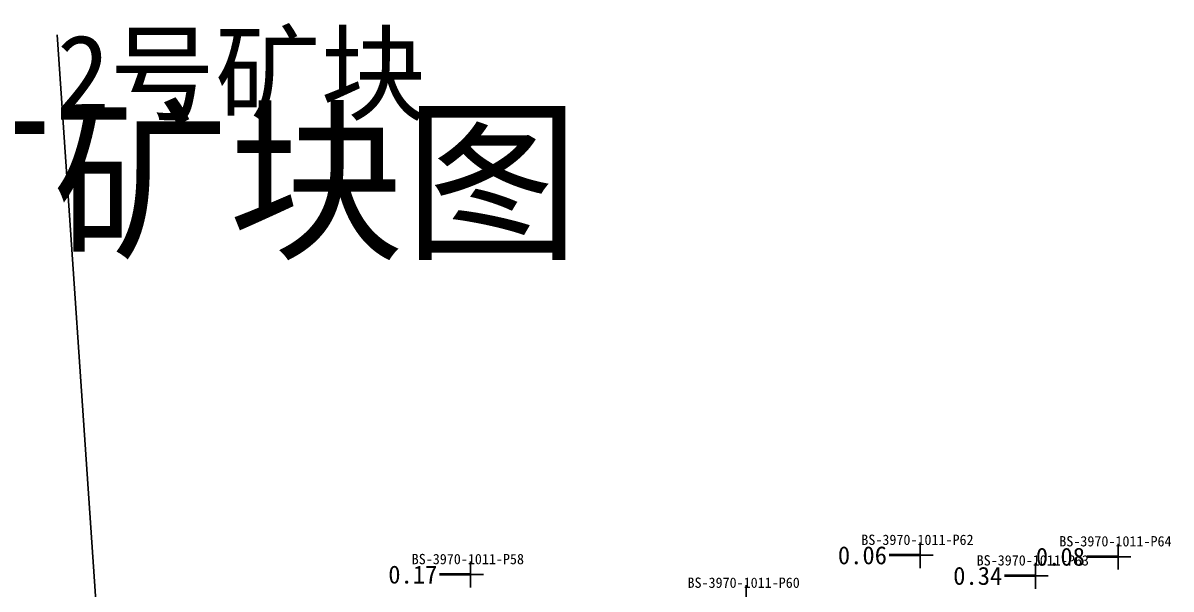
# Model space of a CAD drawing. Header units: metres. Extents: x 469759 to 470079, y 4349683 to 4349873.
# Drawn here: x 469832.7 to 469877.23, y 4349797.59 to 4349819.54 of the extents above; entities that cross this region are included whole.
import ezdxf

# ---------------------------------------------------------------- set-up
doc = ezdxf.new("R2010")
doc.units = ezdxf.units.M
doc.layers.add('点', color=7, linetype='Continuous')
doc.layers.add('钻孔', color=7, linetype='Continuous')
doc.styles.add('CN_TTF', font='simsunb.ttf')

msp = doc.modelspace()

# ---------------------------------------------------------------- linework, layer by layer
at = {"color": 7}
msp.add_line((469835.568, 4349796.553), (469834.024, 4349819.087), dxfattribs=at)
at = {"layer": '点', "color": 138, "true_color": 0x004c4c}
for p, q in [((469867.501, 4349798.402), (469867.501, 4349799.402)), ((469875.18, 4349798.345), (469875.18, 4349799.345)), ((469867.001, 4349798.902), (469868.001, 4349798.902)), ((469874.68, 4349798.845), (469875.68, 4349798.845)), ((469850.062, 4349797.654), (469850.062, 4349798.654)), ((469871.974, 4349797.604), (469871.974, 4349798.604)), ((469849.562, 4349798.154), (469850.562, 4349798.154)), ((469871.474, 4349798.104), (469872.474, 4349798.104)), ((469860.759, 4349796.738), (469860.759, 4349797.738))]:
    msp.add_line(p, q, dxfattribs=at)
at = {"layer": '钻孔', "color": 8, "lineweight": 35}
for p, q in [((469867.501, 4349798.902), (469866.301, 4349798.902)), ((469875.18, 4349798.845), (469873.98, 4349798.845)), ((469850.062, 4349798.154), (469848.862, 4349798.154)), ((469871.974, 4349798.104), (469870.774, 4349798.104))]:
    msp.add_line(p, q, dxfattribs=at)

# ---------------------------------------------------------------- texts
at = {"color": 7, "style": 'CN_TTF'}
msp.add_text('3970平台 1011二次圈矿矿块图', height=5, dxfattribs=at).set_placement((469762.315, 4349810.902))
at = {"insert": (469834.024, 4349819.087), "char_height": 3, "attachment_point": 1, "style": 'CN_TTF'}
msp.add_mtext('2号矿块', dxfattribs=at)
at = {"layer": '钻孔', "color": 138, "true_color": 0x004c4c, "style": 'CN_TTF'}
for s, p in [('BS-3970-1011-P62', (469865.221, 4349799.302)), ('BS-3970-1011-P64', (469872.9, 4349799.245)), ('BS-3970-1011-P58', (469847.782, 4349798.554)), ('BS-3970-1011-P63', (469869.694, 4349798.504)), ('BS-3970-1011-P60', (469858.479, 4349797.638))]:
    msp.add_text(s, height=0.4, dxfattribs=at).set_placement(p)
at = {"layer": '钻孔', "color": 8, "style": 'CN_TTF'}
for s, p in [('0.06', (469864.311, 4349798.552)), ('0.08', (469871.99, 4349798.495)), ('0.17', (469846.872, 4349797.804)), ('0.34', (469868.784, 4349797.754))]:
    msp.add_text(s, height=0.7, dxfattribs=at).set_placement(p)

doc.saveas('drawing.dxf')
